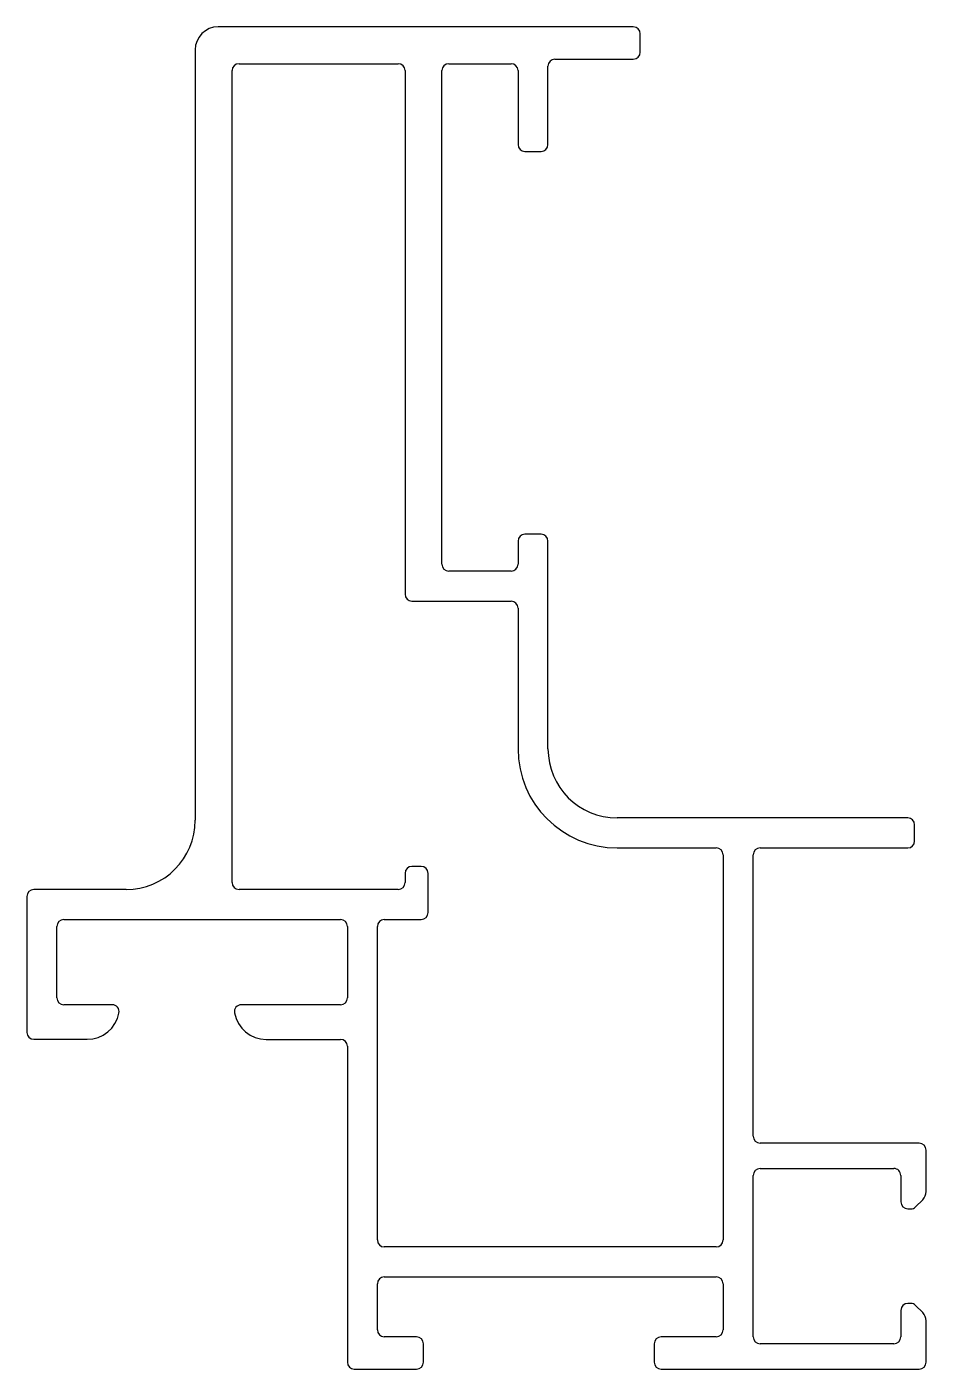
# Model space of a CAD drawing. Extents: x 773.8 to 812.8, y 519.6 to 577.8.
import ezdxf

# ---------------------------------------------------------------- set-up
doc = ezdxf.new("R2010")
doc.units = 0
doc.layers.get('0').update_dxf_attribs({"linetype": 'CONTINUOUS'})

msp = doc.modelspace()

# ---------------------------------------------------------------- linework, layer by layer
for p, q in [((800.062, 577.799), (782.062, 577.799)), ((800.362, 576.699), (800.362, 577.499)), ((781.062, 576.799), (781.062, 543.396)), ((782.962, 576.199), (789.862, 576.199)), ((792.062, 576.199), (794.761, 576.199)), ((796.661, 576.399), (800.062, 576.399)), ((782.662, 540.696), (782.662, 575.899)), ((790.162, 575.899), (790.162, 553.199)), ((791.762, 554.499), (791.762, 575.899)), ((795.061, 575.899), (795.061, 572.699)), ((796.361, 572.699), (796.361, 576.099)), ((795.361, 572.399), (796.061, 572.399)), ((795.061, 555.499), (795.061, 554.499)), ((796.061, 555.799), (795.361, 555.799)), ((796.361, 546.498), (796.361, 555.499)), ((794.761, 554.199), (792.062, 554.199)), ((790.462, 552.899), (794.761, 552.899)), ((795.061, 552.599), (795.061, 546.499)), ((811.961, 543.499), (799.361, 543.499)), ((812.261, 542.499), (812.261, 543.199)), ((799.361, 542.199), (803.66, 542.199)), ((803.96, 541.899), (803.96, 525.199)), ((805.26, 529.699), (805.26, 541.899)), ((805.56, 542.199), (811.961, 542.199)), ((790.862, 541.396), (790.462, 541.396)), ((790.162, 541.096), (790.162, 540.696)), ((791.162, 539.396), (791.162, 541.096)), ((773.761, 540.096), (773.761, 534.2)), ((778.062, 540.396), (774.061, 540.396)), ((789.862, 540.396), (782.962, 540.396)), ((775.361, 539.096), (787.361, 539.096)), ((789.261, 539.096), (790.862, 539.096)), ((775.061, 535.696), (775.061, 538.796)), ((787.661, 538.796), (787.661, 535.696)), ((788.961, 525.199), (788.961, 538.796)), ((777.461, 535.396), (775.361, 535.396)), ((787.361, 535.396), (783.065, 535.396)), ((774.061, 533.9), (776.38, 533.9)), ((784.146, 533.896), (787.361, 533.896)), ((787.661, 533.596), (787.661, 519.899)), ((812.461, 529.399), (805.56, 529.399)), ((812.761, 527.3), (812.761, 529.099)), ((805.26, 520.999), (805.26, 527.999)), ((805.56, 528.299), (811.361, 528.299)), ((811.661, 527.999), (811.661, 526.849)), ((812.305, 526.637), (812.615, 526.947)), ((811.961, 526.549), (812.092, 526.549)), ((803.66, 524.899), (789.261, 524.899)), ((788.961, 521.299), (788.961, 523.299)), ((789.261, 523.599), (803.66, 523.599)), ((803.96, 523.299), (803.96, 521.299)), ((811.661, 522.149), (811.661, 520.999)), ((812.092, 522.449), (811.961, 522.449)), ((812.615, 522.051), (812.305, 522.361)), ((812.761, 519.899), (812.761, 521.697)), ((790.661, 520.999), (789.261, 520.999)), ((803.66, 520.999), (801.265, 520.999)), ((790.961, 519.899), (790.961, 520.699)), ((800.965, 520.699), (800.965, 519.899)), ((811.361, 520.699), (805.56, 520.699)), ((787.961, 519.599), (790.661, 519.599)), ((801.265, 519.599), (812.461, 519.599))]:
    msp.add_line(p, q)
for centre, radius, start, end in [((782.062, 576.799), 1, 90, 180), ((800.062, 577.499), 0.3, 0, 90), ((782.962, 575.899), 0.3, 90, 180), ((789.862, 575.899), 0.3, 0, 90), ((792.062, 575.899), 0.3, 90, 180), ((794.761, 575.899), 0.3, 0, 90), ((796.661, 576.099), 0.3, 90, 180), ((800.062, 576.699), 0.3, 270, 360), ((795.361, 572.699), 0.3, 180, 270), ((796.061, 572.699), 0.3, 270, 360), ((795.361, 555.499), 0.3, 90, 180), ((796.061, 555.499), 0.3, 0, 90), ((792.062, 554.499), 0.3, 180, 270), ((794.761, 554.499), 0.3, 270, 360), ((790.462, 553.199), 0.3, 180, 270), ((794.761, 552.599), 0.3, 0, 90), ((799.361, 546.499), 4.3, 180, 270), ((799.361, 546.499), 3, 180.01189, 270), ((778.062, 543.396), 3, 270, 360), ((811.961, 543.199), 0.3, 360, 90), ((811.961, 542.499), 0.3, 270, 0), ((803.66, 541.899), 0.3, 0, 90), ((805.56, 541.899), 0.3, 90, 180), ((790.462, 541.096), 0.3, 90, 180), ((790.862, 541.096), 0.3, 360, 90), ((782.962, 540.696), 0.3, 180, 270), ((789.862, 540.696), 0.3, 270, 360), ((774.061, 540.096), 0.3, 90, 180), ((775.361, 538.796), 0.3, 90, 180), ((787.361, 538.796), 0.3, 0, 90), ((789.261, 538.796), 0.3, 90, 180), ((790.862, 539.396), 0.3, 270, 360), ((775.361, 535.696), 0.3, 180, 270), ((787.361, 535.696), 0.3, 270, 0), ((776.38, 535.3), 1.4, 270, 349.32871), ((777.464, 535.098), 0.298, 348.7592, 90.5695), ((783.048, 535.11), 0.287, 86.64028, 193.83559), ((784.146, 535.296), 1.4, 190.47587, 270), ((774.061, 534.2), 0.3, 180, 270), ((787.361, 533.596), 0.3, 0, 90), ((805.56, 529.699), 0.3, 180, 270), ((812.461, 529.099), 0.3, 360, 90), ((805.56, 527.999), 0.3, 90.00535, 180), ((811.361, 527.999), 0.3, 0, 90.00535), ((812.261, 527.3), 0.5, 315, 360), ((811.961, 526.849), 0.3, 180, 270), ((812.092, 526.849), 0.3, 270, 315), ((789.261, 525.199), 0.3, 180, 270), ((803.66, 525.199), 0.3, 270, 360), ((789.261, 523.299), 0.3, 90, 180), ((803.66, 523.299), 0.3, 0, 90), ((811.961, 522.149), 0.3, 90, 180), ((812.092, 522.149), 0.3, 45, 90), ((812.261, 521.697), 0.5, 0, 45), ((789.261, 521.299), 0.3, 180, 270), ((790.661, 520.699), 0.3, 0, 90), ((801.265, 520.699), 0.3, 90, 180), ((803.66, 521.299), 0.3, 270, 360), ((805.56, 520.999), 0.3, 180, 270), ((811.361, 520.999), 0.3, 270, 360), ((787.961, 519.899), 0.3, 180, 270), ((790.661, 519.899), 0.3, 270, 0), ((801.265, 519.899), 0.3, 180, 270), ((812.461, 519.899), 0.3, 270, 360)]:
    msp.add_arc(centre, radius, start, end)

doc.saveas('drawing.dxf')
